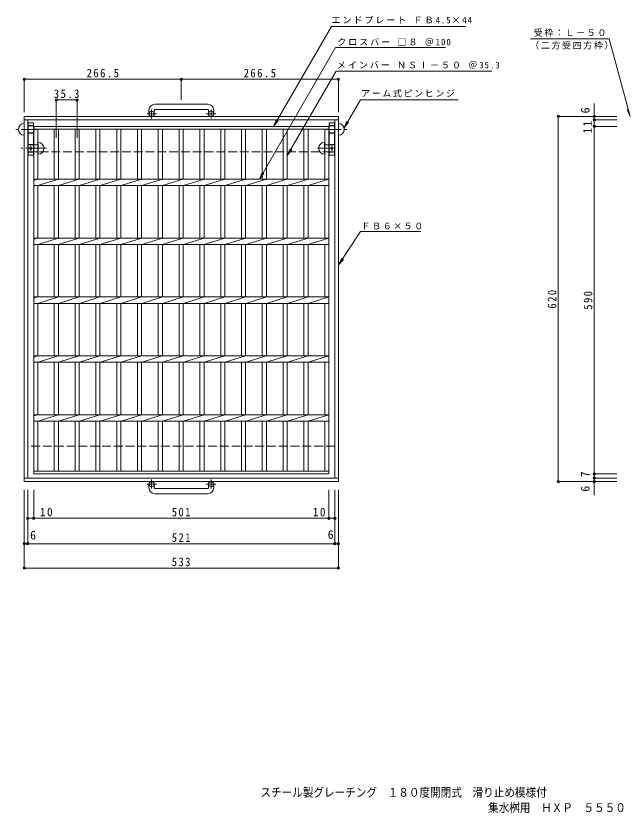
# Model space of a CAD drawing. Units: millimetres, scale not verified. Extents: x -841 to 865, y -688 to 666.
# Drawn here: x -841 to 191, y -688 to 666 of the extents above; entities that cross this region are included whole.
import ezdxf
from ezdxf.enums import TextEntityAlignment as Align

# ---------------------------------------------------------------- set-up
doc = ezdxf.new("R2010")
doc.units = ezdxf.units.MM
doc.header["$LTSCALE"] = 5
doc.header["$PDMODE"] = 32
doc.header["$PDSIZE"] = 4
doc.linetypes.add('CHAIN1', pattern=[8, 5, -1, 1, -1])
doc.linetypes.add('DASHED3', pattern=[4, 3, -1])
for name, color, linetype, lineweight in [('B-1', 2, 'Continuous', 9), ('B-2', 3, 'Continuous', 9), ('B-4', 7, 'Continuous', 9), ('B-5', 7, 'Continuous', 9), ('B-8', 3, 'Continuous', 9)]:
    doc.layers.add(name, color=color, linetype=linetype, lineweight=lineweight)
doc.layers.add('F-5_F-5ﾚｲﾔ', color=2, linetype='Continuous')
doc.styles.add('ＭＳ ゴシック', font='')
doc.styles.get('ＭＳ ゴシック').set_extended_font_data('MS Gothic')

msp = doc.modelspace()

# ---------------------------------------------------------------- linework, layer by layer
at = {"layer": 'B-1'}
for p, q in [((-515.365, 515.96), (-605.365, 515.96)), ((-615.365, 505.96), (-615.365, 499.859)), ((-606.365, 505.96), (-606.365, 499.859)), ((-605.365, 506.959), (-515.364, 506.959)), ((-514.365, 505.96), (-514.365, 499.859)), ((-505.365, 505.96), (-505.365, 499.859)), ((-826.865, 495.359), (-293.865, 495.359)), ((-826.865, -124.641), (-826.865, 495.359)), ((-826.865, 489.359), (-293.865, 489.359)), ((-820.864, -118.641), (-820.864, 489.359)), ((-299.865, 489.359), (-299.865, -118.641)), ((-293.865, 495.359), (-293.865, -124.641)), ((-293.865, -118.641), (-826.865, -118.641)), ((-293.865, -124.641), (-826.865, -124.641)), ((-615.365, -135.241), (-615.365, -129.141)), ((-606.365, -135.241), (-606.365, -129.141)), ((-514.365, -135.241), (-514.365, -129.141)), ((-505.365, -135.241), (-505.365, -129.141)), ((-605.365, -136.241), (-515.364, -136.241)), ((-515.365, -145.241), (-605.365, -145.241))]:
    msp.add_line(p, q, dxfattribs=at)
at = {"layer": 'B-1', "linetype": 'CHAIN1'}
for p, q in [((-610.865, 491.752), (-610.865, 507.349)), ((-509.865, 491.752), (-509.865, 507.349)), ((-602.702, 499.859), (-619.109, 499.859)), ((-501.702, 499.859), (-518.109, 499.859)), ((-610.865, -121.033), (-610.865, -136.631)), ((-509.865, -121.033), (-509.865, -136.631)), ((-602.702, -129.141), (-619.109, -129.141)), ((-501.702, -129.141), (-518.109, -129.141))]:
    msp.add_line(p, q, dxfattribs=at)
at = {"layer": 'B-1', "linetype": 'DASHED3'}
for p, q in [((-820.864, 435.359), (-299.865, 435.359)), ((-299.865, -64.641), (-820.864, -64.641))]:
    msp.add_line(p, q, dxfattribs=at)
at = {"layer": 'B-1'}
for centre in [(-610.865, 499.859), (-509.865, 499.859), (-610.865, -129.141), (-509.865, -129.141)]:
    msp.add_circle(centre, 4.5, dxfattribs=at)
for centre, radius, start, end in [((-605.365, 505.96), 10, 90, 180), ((-515.365, 505.96), 10, 0, 90), ((-605.365, 505.96), 1, 90, 180), ((-515.364, 505.96), 1, 0, 90), ((-605.365, -135.241), 10, 180, 270), ((-605.365, -135.241), 1, 180, 270), ((-515.365, -135.241), 10, 270, 0), ((-515.364, -135.241), 1, 270, 0)]:
    msp.add_arc(centre, radius, start, end, dxfattribs=at)
at = {"layer": 'B-2'}
for p, q in [((-820.365, 479.359), (-820.864, 479.359)), ((-810.864, 478.359), (-309.864, 478.359)), ((-810.864, -111.641), (-810.864, 478.359)), ((-810.864, 473.86), (-309.864, 473.86)), ((-803.864, 388.86), (-803.864, 473.86)), ((-775.964, 473.86), (-775.964, 388.86)), ((-768.964, 473.86), (-768.964, 388.86)), ((-740.664, 473.86), (-740.664, 388.86)), ((-733.664, 473.86), (-733.664, 388.86)), ((-705.364, 473.86), (-705.364, 388.86)), ((-698.364, 473.86), (-698.364, 388.86)), ((-670.064, 473.86), (-670.064, 388.86)), ((-663.064, 473.86), (-663.064, 388.86)), ((-634.764, 473.86), (-634.764, 388.86)), ((-627.764, 473.86), (-627.764, 388.86)), ((-599.464, 473.86), (-599.464, 388.86)), ((-592.464, 473.86), (-592.464, 388.86)), ((-564.164, 473.86), (-564.164, 388.86)), ((-557.164, 473.86), (-557.164, 388.86)), ((-528.863, 473.86), (-528.863, 388.86)), ((-521.863, 473.86), (-521.863, 388.86)), ((-493.563, 473.86), (-493.563, 388.86)), ((-486.563, 473.86), (-486.563, 388.86)), ((-458.263, 473.86), (-458.263, 388.86)), ((-451.263, 473.86), (-451.263, 388.86)), ((-422.963, 473.86), (-422.963, 388.86)), ((-415.963, 473.86), (-415.963, 388.86)), ((-387.663, 473.86), (-387.663, 388.86)), ((-380.663, 473.86), (-380.663, 388.86)), ((-352.362, 473.86), (-352.362, 388.86)), ((-345.362, 473.86), (-345.362, 388.86)), ((-316.865, 473.86), (-316.865, 388.86)), ((-309.864, 478.359), (-309.864, -111.641)), ((-300.364, 479.359), (-299.865, 479.359)), ((-820.365, 467.359), (-820.864, 467.359)), ((-300.364, 467.359), (-299.865, 467.359)), ((-810.864, 386.779), (-804.264, 388.86)), ((-810.864, 388.86), (-309.864, 388.86)), ((-803.864, 377.86), (-768.964, 388.86)), ((-768.564, 377.86), (-733.664, 388.86)), ((-733.264, 377.86), (-698.364, 388.86)), ((-697.964, 377.86), (-663.064, 388.86)), ((-662.664, 377.86), (-627.764, 388.86)), ((-627.364, 377.86), (-592.464, 388.86)), ((-592.064, 377.86), (-557.164, 388.86)), ((-556.764, 377.86), (-521.864, 388.86)), ((-521.464, 377.86), (-486.564, 388.86)), ((-486.163, 377.86), (-451.263, 388.86)), ((-450.863, 377.86), (-415.963, 388.86)), ((-415.563, 377.86), (-380.663, 388.86)), ((-380.263, 377.86), (-345.363, 388.86)), ((-344.963, 377.86), (-310.063, 388.86)), ((-810.864, 377.86), (-309.864, 377.86)), ((-803.864, 288.859), (-803.864, 377.86)), ((-775.964, 377.86), (-775.964, 288.859)), ((-768.964, 377.86), (-768.964, 288.859)), ((-740.664, 377.86), (-740.664, 288.859)), ((-733.664, 377.86), (-733.664, 288.859)), ((-705.364, 377.86), (-705.364, 288.859)), ((-698.364, 377.86), (-698.364, 288.859)), ((-670.064, 377.86), (-670.064, 288.859)), ((-663.064, 377.86), (-663.064, 288.859)), ((-634.764, 377.86), (-634.764, 288.859)), ((-627.764, 377.86), (-627.764, 288.859)), ((-599.464, 377.86), (-599.464, 288.859)), ((-592.464, 377.86), (-592.464, 288.859)), ((-564.164, 377.86), (-564.164, 288.859)), ((-557.164, 377.86), (-557.164, 288.859)), ((-528.863, 377.86), (-528.863, 288.859)), ((-521.863, 377.86), (-521.863, 288.859)), ((-493.563, 377.86), (-493.563, 288.859)), ((-486.563, 377.86), (-486.563, 288.859)), ((-458.263, 377.86), (-458.263, 288.859)), ((-451.263, 377.86), (-451.263, 288.859)), ((-422.963, 377.86), (-422.963, 288.859)), ((-415.963, 377.86), (-415.963, 288.859)), ((-387.663, 377.86), (-387.663, 288.859)), ((-380.663, 377.86), (-380.663, 288.859)), ((-352.362, 377.86), (-352.362, 288.859)), ((-345.362, 377.86), (-345.362, 288.859)), ((-316.865, 377.86), (-316.865, 288.859)), ((-810.864, 286.779), (-804.264, 288.86)), ((-810.864, 288.86), (-309.864, 288.86)), ((-803.864, 277.86), (-768.964, 288.86)), ((-768.564, 277.86), (-733.664, 288.86)), ((-733.264, 277.86), (-698.364, 288.86)), ((-697.964, 277.86), (-663.064, 288.86)), ((-662.664, 277.86), (-627.764, 288.86)), ((-627.364, 277.86), (-592.464, 288.86)), ((-592.064, 277.86), (-557.164, 288.86)), ((-556.764, 277.86), (-521.864, 288.86)), ((-521.464, 277.86), (-486.564, 288.86)), ((-486.163, 277.86), (-451.263, 288.86)), ((-450.863, 277.86), (-415.963, 288.86)), ((-415.563, 277.86), (-380.663, 288.86)), ((-380.263, 277.86), (-345.363, 288.86)), ((-344.963, 277.86), (-310.063, 288.86)), ((-810.864, 277.86), (-309.864, 277.86)), ((-803.864, 188.859), (-803.864, 277.86)), ((-775.964, 277.86), (-775.964, 188.859)), ((-768.964, 277.86), (-768.964, 188.859)), ((-740.664, 277.86), (-740.664, 188.859)), ((-733.664, 277.86), (-733.664, 188.859)), ((-705.364, 277.86), (-705.364, 188.859)), ((-698.364, 277.86), (-698.364, 188.859)), ((-670.064, 277.86), (-670.064, 188.859)), ((-663.064, 277.86), (-663.064, 188.859)), ((-634.764, 277.86), (-634.764, 188.859)), ((-627.764, 277.86), (-627.764, 188.859)), ((-599.464, 277.86), (-599.464, 188.859)), ((-592.464, 277.86), (-592.464, 188.859)), ((-564.164, 277.86), (-564.164, 188.859)), ((-557.164, 277.86), (-557.164, 188.859)), ((-528.863, 277.86), (-528.863, 188.859)), ((-521.863, 277.86), (-521.863, 188.859)), ((-493.563, 277.86), (-493.563, 188.859)), ((-486.563, 277.86), (-486.563, 188.859)), ((-458.263, 277.86), (-458.263, 188.859)), ((-451.263, 277.86), (-451.263, 188.859)), ((-422.963, 277.86), (-422.963, 188.859)), ((-415.963, 277.86), (-415.963, 188.859)), ((-387.663, 277.86), (-387.663, 188.859)), ((-380.663, 277.86), (-380.663, 188.859)), ((-352.362, 277.86), (-352.362, 188.859)), ((-345.362, 277.86), (-345.362, 188.859)), ((-316.865, 277.86), (-316.865, 188.859)), ((-810.864, 186.779), (-804.264, 188.86)), ((-810.864, 188.86), (-309.864, 188.86)), ((-810.864, 177.86), (-309.864, 177.86)), ((-803.864, 177.86), (-768.964, 188.86)), ((-803.864, 88.86), (-803.864, 177.86)), ((-775.964, 177.86), (-775.964, 88.86)), ((-768.964, 177.86), (-768.964, 88.86)), ((-768.564, 177.86), (-733.664, 188.86)), ((-740.664, 177.86), (-740.664, 88.86)), ((-733.664, 177.86), (-733.664, 88.86)), ((-733.264, 177.86), (-698.364, 188.86)), ((-705.364, 177.86), (-705.364, 88.86)), ((-698.364, 177.86), (-698.364, 88.86)), ((-697.964, 177.86), (-663.064, 188.86)), ((-670.064, 177.86), (-670.064, 88.86)), ((-663.064, 177.86), (-663.064, 88.86)), ((-662.664, 177.86), (-627.764, 188.86)), ((-634.764, 177.86), (-634.764, 88.86)), ((-627.764, 177.86), (-627.764, 88.86)), ((-627.364, 177.86), (-592.464, 188.86)), ((-599.464, 177.86), (-599.464, 88.86)), ((-592.464, 177.86), (-592.464, 88.86)), ((-592.064, 177.86), (-557.164, 188.86)), ((-564.164, 177.86), (-564.164, 88.86)), ((-557.164, 177.86), (-557.164, 88.86)), ((-556.764, 177.86), (-521.864, 188.86)), ((-528.863, 177.86), (-528.863, 88.86)), ((-521.863, 177.86), (-521.863, 88.86)), ((-521.464, 177.86), (-486.564, 188.86)), ((-493.563, 177.86), (-493.563, 88.86)), ((-486.563, 177.86), (-486.563, 88.86)), ((-486.163, 177.86), (-451.263, 188.86)), ((-458.263, 177.86), (-458.263, 88.86)), ((-451.263, 177.86), (-451.263, 88.86)), ((-450.863, 177.86), (-415.963, 188.86)), ((-422.963, 177.86), (-422.963, 88.86)), ((-415.963, 177.86), (-415.963, 88.86)), ((-415.563, 177.86), (-380.663, 188.86)), ((-387.663, 177.86), (-387.663, 88.86)), ((-380.663, 177.86), (-380.663, 88.86)), ((-380.263, 177.86), (-345.363, 188.86)), ((-352.362, 177.86), (-352.362, 88.86)), ((-345.362, 177.86), (-345.362, 88.86)), ((-344.963, 177.86), (-310.063, 188.86)), ((-316.865, 177.86), (-316.865, 88.86)), ((-810.864, 86.779), (-804.264, 88.86)), ((-810.864, 88.86), (-309.864, 88.86)), ((-803.864, 77.86), (-768.964, 88.86)), ((-768.564, 77.86), (-733.664, 88.86)), ((-733.264, 77.86), (-698.364, 88.86)), ((-697.964, 77.86), (-663.064, 88.86)), ((-662.664, 77.86), (-627.764, 88.86)), ((-627.364, 77.86), (-592.464, 88.86)), ((-592.064, 77.86), (-557.164, 88.86)), ((-556.764, 77.86), (-521.864, 88.86)), ((-521.464, 77.86), (-486.564, 88.86)), ((-486.163, 77.86), (-451.263, 88.86)), ((-450.863, 77.86), (-415.963, 88.86)), ((-415.563, 77.86), (-380.663, 88.86)), ((-380.263, 77.86), (-345.363, 88.86)), ((-344.963, 77.86), (-310.063, 88.86)), ((-810.864, 77.86), (-309.864, 77.86)), ((-803.864, -11.141), (-803.864, 77.86)), ((-775.964, 77.86), (-775.964, -11.141)), ((-768.964, 77.86), (-768.964, -11.141)), ((-740.664, 77.86), (-740.664, -11.141)), ((-733.664, 77.86), (-733.664, -11.141)), ((-705.364, 77.86), (-705.364, -11.141)), ((-698.364, 77.86), (-698.364, -11.141)), ((-670.064, 77.86), (-670.064, -11.141)), ((-663.064, 77.86), (-663.064, -11.141)), ((-634.764, 77.86), (-634.764, -11.141)), ((-627.764, 77.86), (-627.764, -11.141)), ((-599.464, 77.86), (-599.464, -11.141)), ((-592.464, 77.86), (-592.464, -11.141)), ((-564.164, 77.86), (-564.164, -11.141)), ((-557.164, 77.86), (-557.164, -11.141)), ((-528.863, 77.86), (-528.863, -11.141)), ((-521.863, 77.86), (-521.863, -11.141)), ((-493.563, 77.86), (-493.563, -11.141)), ((-486.563, 77.86), (-486.563, -11.141)), ((-458.263, 77.86), (-458.263, -11.141)), ((-451.263, 77.86), (-451.263, -11.141)), ((-422.963, 77.86), (-422.963, -11.141)), ((-415.963, 77.86), (-415.963, -11.141)), ((-387.663, 77.86), (-387.663, -11.141)), ((-380.663, 77.86), (-380.663, -11.141)), ((-352.362, 77.86), (-352.362, -11.141)), ((-345.362, 77.86), (-345.362, -11.141)), ((-316.865, 77.86), (-316.865, -11.141)), ((-810.864, -13.221), (-804.264, -11.14)), ((-810.864, -11.141), (-309.864, -11.141)), ((-803.864, -22.14), (-768.964, -11.14)), ((-768.564, -22.14), (-733.664, -11.14)), ((-733.264, -22.14), (-698.364, -11.14)), ((-697.964, -22.14), (-663.064, -11.14)), ((-662.664, -22.14), (-627.764, -11.14)), ((-627.364, -22.14), (-592.464, -11.14)), ((-592.064, -22.14), (-557.164, -11.14)), ((-556.764, -22.14), (-521.864, -11.14)), ((-521.464, -22.14), (-486.564, -11.14)), ((-486.163, -22.14), (-451.263, -11.14)), ((-450.863, -22.14), (-415.963, -11.14)), ((-415.563, -22.14), (-380.663, -11.14)), ((-380.263, -22.14), (-345.363, -11.14)), ((-344.963, -22.14), (-310.063, -11.14)), ((-810.864, -22.14), (-309.864, -22.14)), ((-803.864, -107.141), (-803.864, -22.14)), ((-775.964, -22.14), (-775.964, -107.141)), ((-768.964, -22.14), (-768.964, -107.141)), ((-740.664, -22.14), (-740.664, -107.141)), ((-733.664, -22.14), (-733.664, -107.141)), ((-705.364, -22.14), (-705.364, -107.141)), ((-698.364, -22.14), (-698.364, -107.141)), ((-670.064, -22.14), (-670.064, -107.141)), ((-663.064, -22.14), (-663.064, -107.141)), ((-634.764, -22.14), (-634.764, -107.141)), ((-627.764, -22.14), (-627.764, -107.141)), ((-599.464, -22.14), (-599.464, -107.141)), ((-592.464, -22.14), (-592.464, -107.141)), ((-564.164, -22.14), (-564.164, -107.141)), ((-557.164, -22.14), (-557.164, -107.141)), ((-528.863, -22.14), (-528.863, -107.141)), ((-521.863, -22.14), (-521.863, -107.141)), ((-493.563, -22.14), (-493.563, -107.141)), ((-486.563, -22.14), (-486.563, -107.141)), ((-458.263, -22.14), (-458.263, -107.141)), ((-451.263, -22.14), (-451.263, -107.141)), ((-422.963, -22.14), (-422.963, -107.141)), ((-415.963, -22.14), (-415.963, -107.141)), ((-387.663, -22.14), (-387.663, -107.141)), ((-380.663, -22.14), (-380.663, -107.141)), ((-352.362, -22.14), (-352.362, -107.141)), ((-345.362, -22.14), (-345.362, -107.141)), ((-316.865, -22.14), (-316.865, -107.141)), ((-309.864, -107.141), (-810.864, -107.141)), ((-309.864, -111.641), (-810.864, -111.641))]:
    msp.add_line(p, q, dxfattribs=at)
at = {"layer": 'B-2', "linetype": 'DASHED3'}
for p, q in [((-811.365, 479.859), (-820.365, 479.859)), ((-811.365, 479.359), (-820.365, 479.359)), ((-309.364, 479.859), (-300.364, 479.859)), ((-309.364, 479.359), (-300.364, 479.359)), ((-811.365, 467.359), (-820.365, 467.359)), ((-811.365, 466.859), (-820.365, 466.859)), ((-309.364, 467.359), (-300.364, 467.359)), ((-309.364, 466.859), (-300.364, 466.859)), ((-811.365, 447.859), (-820.365, 447.859)), ((-309.364, 447.859), (-300.364, 447.859)), ((-811.365, 434.859), (-820.365, 434.859)), ((-309.364, 434.859), (-300.364, 434.859))]:
    msp.add_line(p, q, dxfattribs=at)
at = {"layer": 'B-4'}
for p, q in [((-826.865, 502.859), (-826.865, 560.013)), ((-826.865, 558.513), (-501.865, 558.513)), ((-560.365, 523.46), (-560.365, 560.013)), ((-501.865, 558.513), (-293.865, 558.513)), ((-293.865, 502.859), (-293.865, 560.013)), ((-772.464, 459.326), (-772.464, 524.916)), ((-772.464, 523.416), (-737.164, 523.416)), ((-737.164, 459.326), (-737.164, 524.916)), ((140.183, 489.359), (140.183, 517.579)), ((178.741, 495.359), (77.641, 495.359)), ((79.141, -124.64), (79.141, 495.359)), ((178.741, 489.359), (138.683, 489.359)), ((140.183, 478.36), (140.183, 489.359)), ((178.741, 478.36), (138.683, 478.36)), ((140.183, -111.641), (140.183, 478.36)), ((178.741, -111.641), (138.683, -111.641)), ((178.741, -118.64), (138.683, -118.64)), ((140.183, -118.64), (140.183, -111.641)), ((140.183, -147.674), (140.183, -118.64)), ((178.741, -124.64), (77.641, -124.64)), ((-826.865, -138.931), (-826.865, -273.104)), ((-820.864, -138.931), (-820.864, -231.789)), ((-810.865, -138.931), (-810.865, -188.422)), ((-309.865, -138.931), (-309.865, -188.422)), ((-299.865, -138.931), (-299.865, -231.789)), ((-293.865, -138.931), (-293.865, -273.104)), ((-820.864, -186.922), (-808.365, -186.922)), ((-808.365, -186.922), (-312.365, -186.922)), ((-312.365, -186.922), (-299.865, -186.922)), ((-826.865, -271.604), (-293.865, -271.604))]:
    msp.add_line(p, q, dxfattribs=at)
msp.add_lwpolyline([(-826.865, -230.289), (-820.864, -230.289), (-299.865, -230.289), (-293.865, -230.289)], dxfattribs=at)
for p in [(-826.865, 558.513), (-560.365, 558.513), (-293.865, 558.513), (-772.464, 523.416), (-737.164, 523.416), (79.141, 495.359), (140.183, 495.359), (140.183, 489.359), (140.183, 478.36), (140.183, -111.641), (140.183, -118.64), (79.141, -124.64), (140.183, -124.64), (-820.864, -186.922), (-810.865, -186.922), (-309.865, -186.922), (-299.865, -186.922), (-826.865, -230.289), (-820.864, -230.289), (-299.865, -230.289), (-293.865, -230.289), (-826.865, -271.604), (-293.865, -271.604)]:
    msp.add_point(p, dxfattribs=at)
at = {"layer": 'B-5'}
for p, q in [((-305.67, 648.38), (-78.373, 648.38)), ((31.987, 627.252), (165.814, 627.252)), ((-298.673, 612.632), (-111.847, 612.632)), ((-297.764, 572.371), (-33.577, 572.371)), ((-256.612, 523.655), (-90.799, 523.655)), ((-403.832, 478.359), (-396.222, 488.276)), ((-284.19, 475.889), (-276.58, 485.805)), ((-380.663, 428.786), (-373.053, 438.703)), ((-427.868, 388.86), (-420.259, 398.777)), ((-256.187, 299.968), (-153.969, 299.968)), ((-293.641, 243.349), (-285.375, 252.726))]:
    msp.add_line(p, q, dxfattribs=at)
for points in [[(-305.67, 648.38), (-403.832, 478.359), (-399.048, 489.908)], [(165.814, 627.252), (201.155, 495.359), (196.371, 506.908)], [(-298.673, 612.632), (-427.868, 388.86), (-423.084, 400.408)], [(-297.764, 572.371), (-380.663, 428.786), (-375.879, 440.335)], [(-256.612, 523.655), (-284.19, 475.889), (-279.406, 487.437)], [(-256.187, 299.968), (-293.641, 243.349), (-288.084, 254.545)]]:
    msp.add_lwpolyline(points, dxfattribs=at)
at = {"layer": 'B-8'}
for p, q in [((-811.365, 484.359), (-811.365, 429.359)), ((-309.365, 484.359), (-309.365, 429.359)), ((-803.365, 451.359), (-803.365, 431.36)), ((-317.364, 451.359), (-317.364, 431.36)), ((-811.365, 429.359), (-820.365, 429.359)), ((-309.365, 429.359), (-300.365, 429.359))]:
    msp.add_line(p, q, dxfattribs=at)
at = {"layer": 'B-8', "linetype": 'CHAIN1'}
for p, q in [((-806.705, 473.359), (-840.957, 473.359)), ((-314.024, 473.359), (-279.772, 473.359)), ((-789.296, 441.359), (-832.105, 441.359)), ((-815.865, 445.369), (-815.865, 437.188)), ((-329.433, 441.359), (-299.865, 441.359)), ((-304.864, 445.369), (-304.864, 437.188))]:
    msp.add_line(p, q, dxfattribs=at)
at = {"layer": 'B-8', "linetype": 'DASHED3'}
for p, q in [((-803.365, 447.359), (-820.365, 447.359)), ((-317.364, 447.359), (-300.365, 447.359)), ((-803.365, 435.359), (-820.365, 435.359)), ((-317.364, 435.359), (-300.365, 435.359))]:
    msp.add_line(p, q, dxfattribs=at)
at = {"layer": 'B-8'}
for points in [[(-811.365, 484.359), (-820.365, 484.359), (-820.365, 429.359)], [(-309.365, 484.359), (-300.365, 484.359), (-300.365, 429.359)]]:
    msp.add_lwpolyline(points, dxfattribs=at)
for centre in [(-815.865, 441.359), (-304.864, 441.359)]:
    msp.add_circle(centre, 2, dxfattribs=at)
for centre, start, end in [((-826.865, 473.359), 90, 270), ((-293.865, 473.359), 270, 90), ((-803.365, 441.359), 270, 90), ((-317.364, 441.359), 90, 270)]:
    msp.add_arc(centre, 10, start, end, dxfattribs=at)

# ---------------------------------------------------------------- texts
at = {"layer": 'B-4', "color": 2, "style": 'ＭＳ ゴシック'}
for s, p in [('6', (136.764, 500.608)), ('7', (136.668, -117.335)), ('6', (136.668, -141.871))]:
    msp.add_text(s, height=14.66, rotation=90, dxfattribs=at).set_placement(p, align=Align.BOTTOM_LEFT)
for p in [(-816.98, -227.261), (-311.969, -226.283)]:
    msp.add_text('6', height=14.66, dxfattribs=at).set_placement(p, align=Align.BOTTOM_LEFT)
at = {"layer": 'B-4', "color": 2, "char_height": 14.66, "attachment_point": 7, "style": 'ＭＳ ゴシック'}
for s, insert in [('\\T1.28;\\W0.9;266.5', (-721.115, 561.513)), ('\\T1.28;\\W0.9;266.5', (-454.615, 561.513)), ('\\T1.28;\\W0.9;35.3', (-776.689, 526.416)), ('\\T1.27;\\W0.95;10', (-800.279, -183.922)), ('\\T1.27;\\W0.9;501', (-576.615, -183.922)), ('\\T1.27;\\W0.95;10', (-337.265, -183.922)), ('\\T1.27;\\W0.9;521', (-576.615, -227.289)), ('\\T1.27;\\W0.9;533', (-576.615, -268.604))]:
    msp.add_mtext(s, dxfattribs=dict(at, insert=insert))
at = {"layer": 'B-4', "color": 2, "char_height": 14.66, "attachment_point": 7, "rotation": 90, "style": 'ＭＳ ゴシック'}
for s, insert in [('\\T1.27;\\W0.95;11', (136.017, 466.455)), ('\\T1.27;\\W0.9;620', (76.141, 169.109)), ('\\T1.27;\\W0.9;590', (137.183, 167.11))]:
    msp.add_mtext(s, dxfattribs=dict(at, insert=insert))
at = {"layer": 'B-5', "char_height": 11, "attachment_point": 7, "style": 'ＭＳ ゴシック'}
for s, insert in [('\\T1.21;エンドプレート\\~ＦＢ4.5×44', (-305.691, 652.921)), ('\\T1.17;受枠：Ｌ－５０', (37.44, 630.831)), ('\\T1.21;クロスバー\\~□８\\~＠100', (-295.926, 615.085)), ('\\T1.17;（二方受四方枠）', (31.483, 608.85)), ('\\T1.21;メインバー\\~ＮＳⅠ－５０\\~＠35.3', (-296.537, 576.028)), ('\\T1.17;アーム式ピンヒンジ', (-255.524, 527.711)), ('\\T1.17;ＦＢ６×５０', (-254.773, 303.601))]:
    msp.add_mtext(s, dxfattribs=dict(at, insert=insert))
at = {"layer": 'F-5_F-5ﾚｲﾔ', "style": 'ＭＳ ゴシック', "width": 0.9}
for s, p in [('スチール製グレーチング\u3000１８０度開閉式\u3000滑り止め模様付', (-426.188, -664.293)), ('集水桝用\u3000ＨＸＰ\u3000５５５０', (-39.905, -690.26))]:
    msp.add_text(s, height=14.66, dxfattribs=at).set_placement(p, align=Align.BOTTOM_LEFT)

doc.saveas('drawing.dxf')
